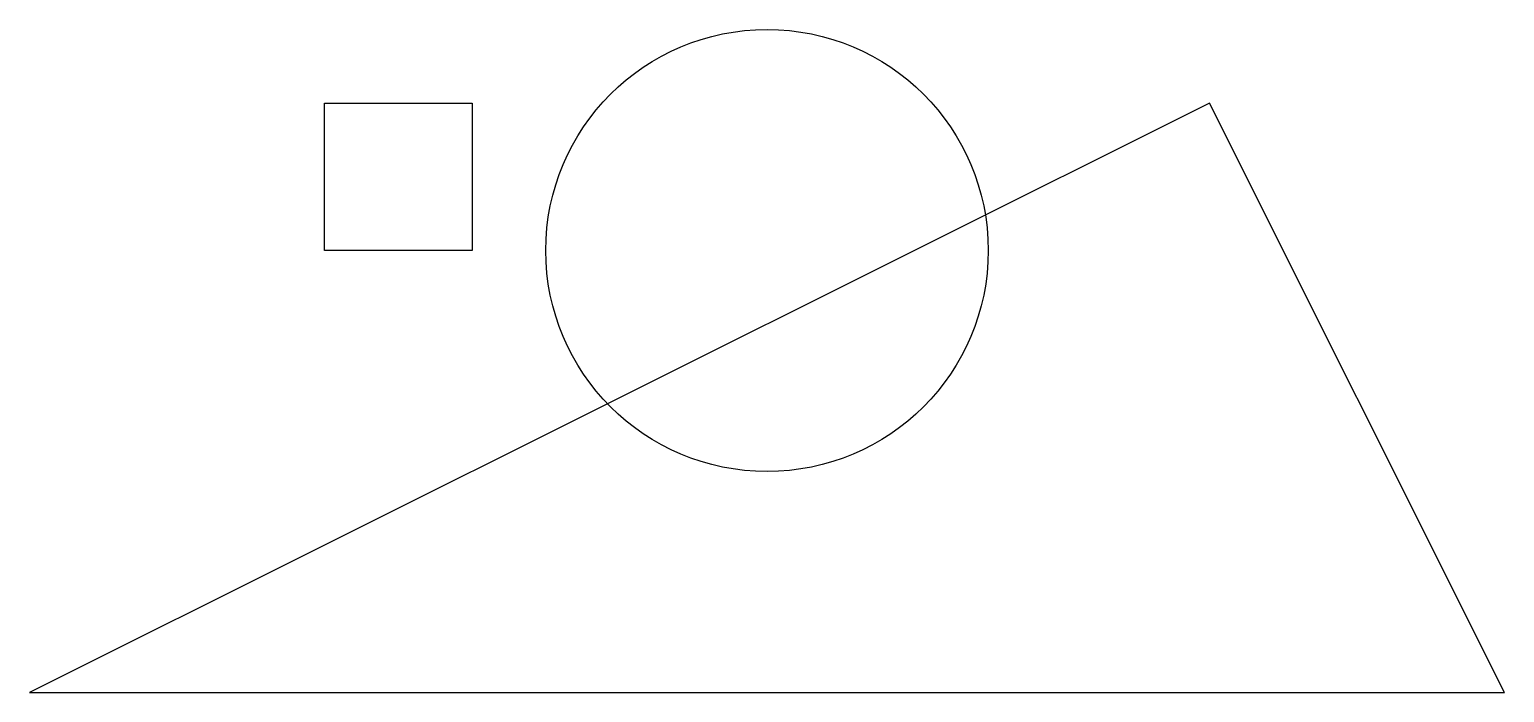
# Model space of a CAD drawing. Header units: millimetres. Extents: x 10 to 110, y 10 to 55.
import ezdxf

# ---------------------------------------------------------------- set-up
doc = ezdxf.new("R2010")
doc.units = ezdxf.units.MM
doc.layers.add('default', color=7, linetype='CONTINUOUS')

msp = doc.modelspace()

# ---------------------------------------------------------------- linework, layer by layer
at = {"layer": 'default', "color": 0, "linetype": 'CONTINUOUS'}
for p, q in [((90, 50), (10, 10)), ((30, 40), (30, 50)), ((30, 50), (40, 50)), ((40, 50), (40, 40)), ((110, 10), (90, 50)), ((40, 40), (30, 40)), ((10, 10), (110, 10))]:
    msp.add_line(p, q, dxfattribs=at)
msp.add_circle((60, 40), 15, dxfattribs=at)

doc.saveas('drawing.dxf')
